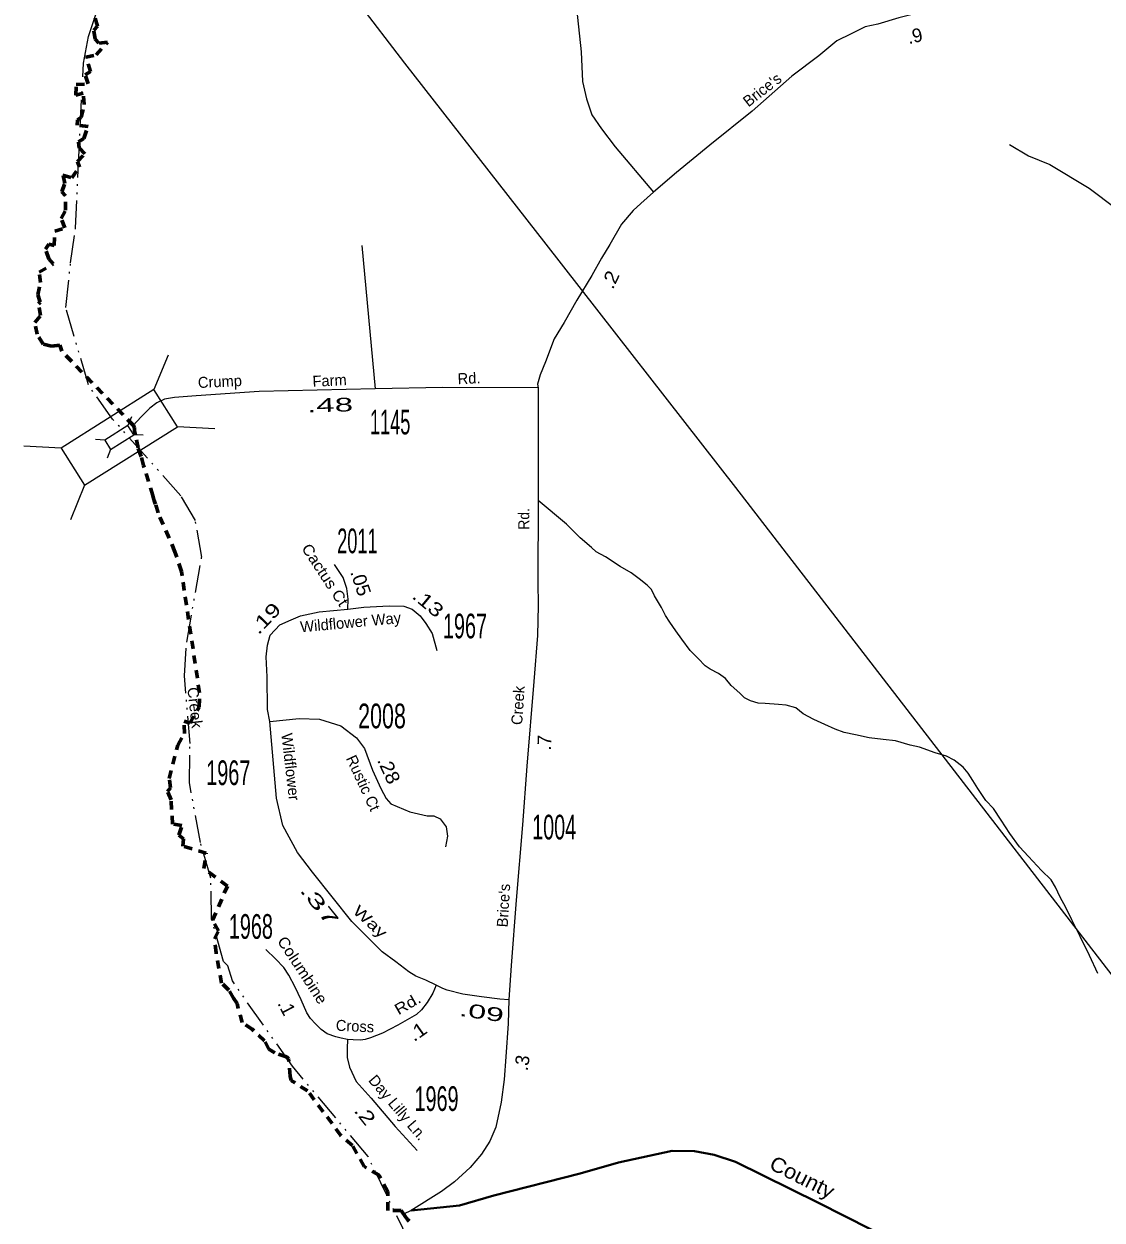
# Model space of a CAD drawing. Extents: x 748510 to 826583, y 119373 to 186639.
# Drawn here: x 781957 to 783923, y 143755 to 145937 of the extents above; entities that cross this region are included whole.
import ezdxf
from ezdxf.enums import TextEntityAlignment as Align

# ---------------------------------------------------------------- set-up
doc = ezdxf.new("R2010")
doc.units = 0
doc.header["$LTSCALE"] = 10
for name, pattern in [('DASH_DOUBLE_DOT', [9.2, 5, -1.2, 0.3, -1.2, 0.3, -1.2]), ('LONG_DASHED', [7.5, 6, -1.5]), ('SHORT_DASHED', [2.7, 1.5, -1.2])]:
    doc.linetypes.add(name, pattern=pattern)
for name, color, linetype, lineweight in [('11', 7, 'Continuous', 40), ('17', 7, 'Continuous', 40), ('32', 7, 'Continuous', 25), ('35', 7, 'Continuous', 13), ('50', 7, 'Continuous', 13), ('52', 7, 'SHORT_DASHED', 60), ('56', 7, 'Continuous', 13), ('59', 7, 'DASH_DOUBLE_DOT', 13), ('8', 7, 'Continuous', 25)]:
    doc.layers.add(name, color=color, linetype=linetype, lineweight=lineweight)
doc.layers.add('21', color=7, linetype='Continuous')

msp = doc.modelspace()

# ---------------------------------------------------------------- linework, layer by layer
at = {"layer": '32'}
for points in [[(782903.82, 146689.4), (782913.6, 146567.72), (782926.06, 146429.63), (782942.39, 146250.07), (782954.39, 146100.95), (782964.36, 145965.16), (782972.66, 145885.54), (782975.54, 145831.32), (782982.52, 145800.29), (782992.05, 145770.73), (783010.16, 145744.98), (783034.93, 145712.56), (783104.49, 145629.6)], [(783931.8, 146464.21), (783920.93, 146392.9), (783867.46, 146138.88), (783859.26, 146117.07), (783840.2, 146090.37), (783830.67, 146077.02), (783808.83, 146059.2), (783769.65, 146037.98), (783716.56, 146009.53), (783656.81, 145983.05), (783620.09, 145967.35), (783595.85, 145958.81), (783552, 145947.76), (783513.88, 145936.32), (783490.84, 145931.32), (783464.84, 145918.56), (783438.96, 145905.6), (783405.92, 145878.66), (783357, 145841.3), (783284.52, 145777.31), (783207.66, 145715.48), (783146.42, 145665.83), (783104.49, 145629.6)], [(783104.49, 145629.6), (783081.9, 145609.35), (783067.34, 145596.33), (783046.38, 145571.54), (783024.8, 145534.56), (783010.01, 145509.25), (782992.07, 145477.6), (782964.96, 145432.58), (782941.63, 145391.75), (782923.53, 145362.19), (782907.54, 145320.34), (782898.19, 145296.35), (782893.05, 145279.83), (782894.65, 145272.67)], [(782894.65, 145272.67), (782720.81, 145273.76), (782597.54, 145271.15), (782386.08, 145265.92), (782271.19, 145258.09), (782231.16, 145255.47), (782213.32, 145252.43), (782199.4, 145245.46), (782186.34, 145235.66), (782170.68, 145220.21), (782156.17, 145204.43)], [(782894.65, 145272.67), (782894.18, 145067.63), (782893.98, 144918.33), (782894.2, 144875.6), (782893.48, 144821.34), (782886.56, 144737.1), (782873.98, 144582.87), (782865.73, 144475.98), (782854.35, 144338.53), (782845.3, 144219.02), (782840.89, 144156.69)], [(782547.38, 144869.27), (782548.21, 144887.67), (782545.72, 144906.79), (782539.07, 144926.75), (782523.27, 144950.87)], [(782547.38, 144869.27), (782576.48, 144872.7), (782623.05, 144875.19), (782649.65, 144874.36), (782664.62, 144869.37), (782679.59, 144856.89), (782689.56, 144842.75), (782701.21, 144824.46), (782709.52, 144793.69)], [(782405.19, 144664.25), (782401.04, 144686.4), (782400.21, 144745.45), (782398.54, 144782.04), (782401.04, 144803.67), (782406.03, 144821.96), (782423.49, 144840.26), (782444.28, 144849.41), (782460.91, 144856.89), (782495, 144864.38), (782547.38, 144869.27)], [(782405.19, 144664.25), (782458.62, 144669.43), (782495.92, 144668.23), (782534.41, 144656.19), (782563.28, 144634.52), (782577.72, 144615.26), (782592.16, 144575.53), (782607.8, 144541.82), (782617.42, 144523.76), (782625.84, 144514.13), (782660.73, 144499.68), (782692, 144492.46), (782704.03, 144492.46), (782716.06, 144486.44), (782726.89, 144472), (782729.3, 144455.14), (782725.69, 144435.88)], [(782708.37, 144183.25), (782689.43, 144192.58), (782671.56, 144199.97), (782658.42, 144207.8), (782634.78, 144225.59), (782610, 144243.93), (782554.69, 144299.32), (782519.14, 144344.48), (782483.28, 144389.13), (782455.39, 144425.02), (782429.1, 144474.46), (782417.15, 144524.7), (782405.19, 144664.25)], [(782547.12, 144084.43), (782535.21, 144086.36), (782525.28, 144088.92), (782510.05, 144094.7), (782498.8, 144102.4), (782488.21, 144112.67), (782479.6, 144122.3), (782472.99, 144132.57), (782462.39, 144156.32), (782451.14, 144179.43), (782439.89, 144201.25), (782430.62, 144215.37), (782415.4, 144231.42), (782398.19, 144248.11)], [(782708.37, 144183.25), (782702.68, 144168.84), (782692.08, 144151.83), (782681.49, 144138.35), (782672.89, 144130), (782638.47, 144110.1), (782610.67, 144095.98), (782588.82, 144087), (782578.89, 144084.43), (782570.29, 144083.15), (782557.05, 144083.79), (782547.12, 144084.43)], [(782840.89, 144156.69), (782824.36, 144157.57), (782791.37, 144161.77), (782756.95, 144166.91), (782728.46, 144174.35), (782720.46, 144177.37), (782708.37, 144183.25)], [(782840.89, 144156.69), (782839.59, 144113.16), (782835.67, 144052.82), (782832.19, 144011.02), (782826.97, 143970.1), (782816.96, 143924.12), (782806.52, 143898.87), (782791.29, 143874.93), (782770.41, 143850.98), (782742.12, 143824.86), (782718.22, 143807.11), (782662.94, 143772.18), (782648.9, 143765.85)], [(782547.12, 144084.43), (782546.46, 144067.74), (782546.46, 144051.37), (782550.43, 144033.72), (782562.34, 144007.73), (782590.15, 143976.92), (782633.83, 143925.57), (782673.55, 143881.92)]]:
    msp.add_lwpolyline(points, dxfattribs=at)
at = {"layer": '32', "lineweight": 40}
msp.add_lwpolyline([(783882.23, 143544.61), (783405.6, 143786.42), (783254.21, 143860.89), (783215.58, 143873.54), (783179.46, 143880.8), (783138.62, 143881.26), (783040.92, 143859.82), (782971.19, 143839.5), (782813.48, 143799.84), (782750.97, 143781.61), (782662.94, 143772.18)], dxfattribs=at)
at = {"layer": '35'}
msp.add_line((782572.89, 145532.63), (782597.54, 145271.15), dxfattribs=at)
for points in [[(783753.86, 145716.63), (783788.41, 145696), (783827.07, 145680.24), (783899.24, 145637.22), (783948.18, 145599.76), (783958.31, 145579.25), (783968.13, 145514.2), (783970.92, 145494.7), (783980.83, 145484.59), (784006.72, 145470.42), (784011.67, 145469.32)], [(783915.02, 144204.88), (783899.8, 144237.49), (783882.6, 144271.92), (783867.45, 144302.73), (783856.65, 144325.02), (783845.89, 144343.7), (783837.56, 144361.87), (783830, 144375.68), (783812.01, 144392.47), (783788.36, 144418.23), (783772.15, 144435.59), (783754.55, 144460.2), (783738.27, 144484.27), (783724.42, 144505.32), (783710.71, 144520.28), (783695.73, 144541.99), (783686.84, 144556.45), (783678.1, 144569.7), (783669.34, 144581.06), (783652.62, 144593.6), (783639.11, 144601.26), (783618.27, 144606.92), (783589.93, 144617.29), (783572.86, 144621.31), (783545.82, 144629.23), (783523.23, 144631.22), (783498.18, 144634.42), (783473.14, 144640.02), (783452.27, 144643.88), (783435.71, 144650.32), (783417.27, 144658.48), (783396.98, 144667.77), (783377.84, 144678.41), (783364.2, 144689.07), (783346.48, 144694.26), (783332.43, 144695.2), (783308.04, 144697.12), (783295.82, 144697.53), (783281.72, 144702.16), (783270.6, 144707.42), (783261.86, 144715.77), (783246.38, 144730.06), (783235.76, 144742.74), (783223.4, 144751.55), (783208.06, 144759.84), (783198.71, 144765.77), (783186.28, 144778.88), (783171.36, 144793.89), (783156.33, 144814.3), (783145.72, 144829.38), (783134.36, 144845.54), (783126.87, 144857.64), (783119.29, 144872.15), (783111.7, 144884.15), (783106.61, 144893.75), (783100.94, 144905.23), (783093.43, 144913.04), (783078.56, 144924.35), (783063.8, 144935.66), (783044.03, 144946.88), (783017.5, 144964.62), (783000.24, 144973.43), (782991.5, 144981.79), (782971.09, 144999.08), (782946.16, 145024.19), (782894.18, 145067.63)]]:
    msp.add_lwpolyline(points, dxfattribs=at)
at = {"layer": '50'}
for p, q in [((782219.62, 145332.66), (782193.98, 145269.6)), ((782304.67, 145198.02), (782236.71, 145201.96)), ((782024.89, 145162.79), (781956.93, 145166.73)), ((782067.61, 145095.15), (782041.97, 145032.09))]:
    msp.add_line(p, q, dxfattribs=at)
at = {"layer": '50', "linetype": 'LONG_DASHED'}
for p, q in [((782153, 145219.95), (782146.59, 145204.18)), ((782104.32, 145177.48), (782087.33, 145178.46)), ((782174.27, 145186.29), (782157.28, 145187.27)), ((782115, 145160.57), (782108.59, 145144.81))]:
    msp.add_line(p, q, dxfattribs=at)
at = {"layer": '50'}
msp.add_lwpolyline([(782067.61, 145095.15), (782236.71, 145201.96), (782193.98, 145269.6), (782024.89, 145162.79)], close=True, dxfattribs=at)
at = {"layer": '50', "linetype": 'LONG_DASHED'}
msp.add_lwpolyline([(782115, 145160.57), (782157.28, 145187.27), (782146.59, 145204.18), (782104.32, 145177.48)], close=True, dxfattribs=at)
at = {"layer": '52'}
for points in [[(782170.62, 145147.84), (782164.94, 145163.12), (782160.62, 145186.94), (782159.38, 145191.09), (782158.62, 145195.25), (782158.5, 145199.52), (782156.44, 145204.16), (782025.88, 145339.53), (782022.25, 145350.48), (782007.44, 145348.97), (781991.81, 145352.55), (781980.81, 145370.5), (781977.06, 145392), (781987.31, 145404.81), (781983.19, 145425.77), (781986.25, 145428.92), (781982.12, 145442.47), (781987.38, 145464.73), (781984.56, 145483.55), (782010.38, 145498.86), (782002.62, 145508.11), (781996.44, 145525.98), (782002.31, 145535.05), (782011.94, 145532.34), (782013.12, 145558.41), (782031.75, 145564.52), (782024.69, 145581.91), (782032.81, 145597), (782032.69, 145623.36), (782026.19, 145630.28), (782031.19, 145645.61), (782028.06, 145660.81), (782044.44, 145655.8), (782058, 145675.34), (782054.5, 145685.72), (782068.12, 145699.91), (782057.5, 145710.33), (782056.31, 145721.72), (782066, 145727.91), (782074, 145749.62), (782054.06, 145751.95), (782054.56, 145761.78), (782061.31, 145765.97), (782066.94, 145789.81), (782065, 145810.2), (782051.25, 145806.92), (782052.31, 145825.84), (782073.81, 145827.53), (782068.69, 145843.83), (782078.56, 145849.73), (782069.88, 145876.19), (782088.62, 145880.06), (782109.25, 145903.58), (782093.44, 145901.62), (782086.75, 145908.94), (782084.44, 145925), (782090.75, 145932.5), (782086.19, 145948.62)], [(782644.38, 143772.12), (782620.12, 143772.28), (782620.12, 143807.17), (782605, 143836.39), (782577.25, 143852.69), (782555.88, 143890.94), (782534.81, 143909.25), (782474.06, 143990.61), (782443.94, 144009.36), (782442.44, 144017.28), (782439.5, 144048.88), (782435.44, 144052.7), (782414.62, 144059.75), (782403.25, 144066.41), (782395.56, 144081.62), (782373.31, 144102.91), (782354.81, 144114.97), (782345.5, 144149.62), (782338.88, 144159.38), (782330.25, 144174.45), (782317.12, 144187.06), (782307.25, 144242.19), (782304.19, 144267.66), (782311.94, 144282.31), (782300.56, 144301.7), (782327.94, 144364.11), (782284.81, 144396.17), (782289.38, 144424.33), (782246.38, 144436.91), (782248.06, 144450.39), (782239.5, 144457.02), (782245.06, 144474.33), (782228.06, 144477.03), (782225.06, 144521.58), (782218.5, 144536.67), (782224.31, 144543.17), (782221.88, 144560.33), (782237.38, 144621.25), (782249.56, 144642.3), (782249.19, 144664.89), (782259.12, 144661.14), (782276.69, 144690.62), (782277.06, 144716.48), (782244.19, 144938.11), (782232.31, 144973.8), (782201.56, 145044.95), (782196.75, 145060.72), (782193.62, 145068.78), (782191.88, 145076.23), (782174.88, 145131.47), (782170.62, 145147.84)], [(782659.38, 143752.75), (782656.94, 143755.47), (782654.25, 143758.61), (782652.69, 143760.61), (782644.38, 143772.12)]]:
    msp.add_lwpolyline(points, dxfattribs=at)
at = {"layer": '56'}
msp.add_lwpolyline([(786514.22, 140722.74), (786492.57, 140863.16), (786153.61, 141302.25), (785640.04, 141970.07), (785215.21, 142526.28), (785123.78, 142652.6), (784782.82, 143096.4), (784364.79, 143650.38), (783940.66, 144201.71), (783594.16, 144651.59), (783254.57, 145091.13), (782908.81, 145534.94), (782651.17, 145865.2), (782308.34, 146313.22), (782081.34, 146605.11)], dxfattribs=at)
at = {"layer": '59'}
msp.add_lwpolyline([(782658.44, 143717.55), (782584.38, 143870.69), (782446.56, 144035.27), (782336.88, 144190.94), (782328.62, 144218.64), (782321, 144226.34), (782299.06, 144304.5), (782297.56, 144378.5), (782278.62, 144443.78), (782258.5, 144553.05), (782259.75, 144624.14), (782249.69, 144747.81), (782253.62, 144809.03), (782281.06, 144964.23), (782269.5, 145030.81), (782243.25, 145075.8), (782118.62, 145215.88), (782074.44, 145278.14), (782033.25, 145419.58), (782042.12, 145500.97), (782050.94, 145564.38), (782065.25, 145865.17), (782074.69, 145913.58), (782127.44, 146073.8)], dxfattribs=at)

# ---------------------------------------------------------------- texts
at = {"layer": '11'}
for s, rotation, p in [("Brice's", 37.865, (783309.06, 145808.59)), ('Crump', 2.735, (782314.65, 145274.34)), ('Farm', 2.914, (782514.65, 145276.27)), ('Rd.', 2.629, (782768.77, 145280.34)), ('Wildflower Way', 5.335, (782553.38, 144835.3)), ('Creek', 86.132, (782867.54, 144692.9)), ('Wildflower', 276.537, (782433.22, 144580.44)), ('Rustic Ct', 294.889, (782566.39, 144547.9)), ("Brice's", 86.569, (782841.18, 144328.06)), ('Cross', 357.224, (782559.97, 144098.66)), ('Day Lilly Ln.', 310.391, (782630.95, 143953.65))]:
    msp.add_text(s, height=20, rotation=rotation, dxfattribs=at).set_placement(p, align=Align.CENTER)
for s, height, rotation, width, p in [('Rd.', 20, 89.923, 0.95, (782878.14, 145033.8)), ('Cactus Ct', 20, 303.226, 1.1, (782497.58, 144926.22)), ('Way', 20, 317.376, 1.35, (782581.44, 144291.97)), ('Columbine', 20, 303.275, 1.1, (782456.45, 144205.17)), ('Rd.', 20, 30.032, 1.2, (782661.42, 144140.7)), ('County', 27, 333.42, 1.1, (783369.85, 143821.08))]:
    msp.add_text(s, height=height, rotation=rotation, dxfattribs=dict(at, width=width)).set_placement(p, align=Align.CENTER)
at = {"layer": '17'}
for s, rotation, p in [('.9', 12.98, (783583.78, 145902.74)), ('.7', 87.943, (782918.24, 144625.08)), ('.1', 297.358, (782424.94, 144137.54)), ('.3', 81.28, (782877.28, 144039.84))]:
    msp.add_text(s, height=25, rotation=rotation, dxfattribs=at).set_placement(p, align=Align.CENTER)
for s, rotation, width, p in [('.2', 64.79, 1.1, (783037.15, 145464.91)), ('.48', 1.415, 1.8, (782515.38, 145229.11)), ('.05', 288.431, 1.05, (782559.21, 144913.74)), ('.13', 320.188, 1.3, (782685.95, 144871.12)), ('.19', 46.339, 1.35, (782406.27, 144843.95)), ('.28', 294.889, 1.1, (782610.99, 144570.58)), ('.37', 308.762, 1.9, (782485.93, 144321.95)), ('.09', 351.515, 1.75, (782789.55, 144121.6)), ('.1', 35.114, 1.15, (782681.31, 144088.36)), ('.2', 308.621, 1.35, (782568.94, 143939.41))]:
    msp.add_text(s, height=25, rotation=rotation, dxfattribs=dict(at, width=width)).set_placement(p, align=Align.CENTER)
at = {"layer": '21', "width": 1.05}
msp.add_text('Creek', height=20, rotation=276.362, dxfattribs=at).set_placement((782254.81, 144725.74))
at = {"layer": '8'}
for s, width, p in [('1145', 0.55, (782624.61, 145187.84)), ('2011', 0.55, (782564.86, 144971.2)), ('1967', 0.6, (782760.98, 144815.96)), ('2008', 0.65, (782609.76, 144651.84)), ('1967', 0.6, (782329.47, 144548.3)), ('1004', 0.6, (782923.61, 144449.11)), ('1968', 0.6, (782370.68, 144267.88)), ('1969', 0.6, (782709.13, 143953.92))]:
    msp.add_text(s, height=45, dxfattribs=dict(at, width=width)).set_placement(p, align=Align.CENTER)

doc.saveas('drawing.dxf')
